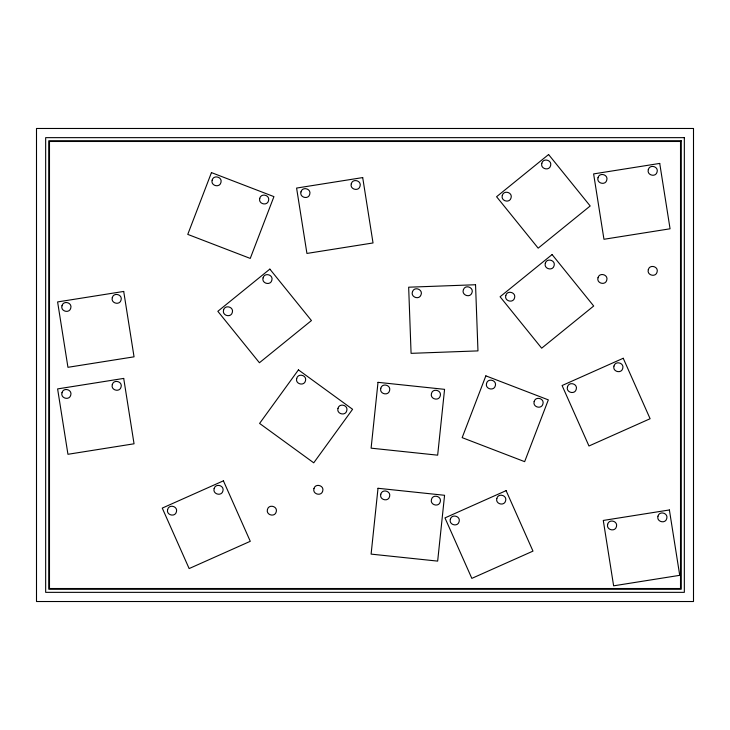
<?xml version="1.0" encoding="UTF-8"?>
<svg xmlns="http://www.w3.org/2000/svg" width="730" height="730" viewBox="0 0 730 730"><rect width="100%" height="100%" fill="white"/><g stroke="black" fill="none" stroke-linecap="round" stroke-linejoin="round"><path stroke-width="1.09" d="M378.012 382.337L371.105 448.165L437.662 455.173L444.57 389.346L378.012 382.337M378.012 488.279L371.105 554.116L437.662 561.114L444.57 495.287L378.012 488.279M61.977 305.77C60.243 311.363 69.469 313.836 70.773 308.124C72.498 302.53 63.273 300.048 61.977 305.77M61.977 392.74C60.243 398.334 69.469 400.816 70.773 395.103C72.498 389.51 63.273 387.028 61.977 392.74M112.283 297.676C110.549 303.269 119.775 305.751 121.071 300.039C122.804 294.445 113.579 291.963 112.283 297.676M112.283 384.655C110.549 390.249 119.775 392.731 121.071 387.019C122.804 381.425 113.579 378.943 112.283 384.655M167.635 509.485C165.902 515.079 175.127 517.561 176.423 511.849C178.156 506.255 168.931 503.773 167.635 509.485M212.147 180.155C210.413 185.749 219.639 188.231 220.944 182.509C222.668 176.915 213.443 174.443 212.147 180.155M223.544 310.077C221.811 315.67 231.036 318.152 232.332 312.431C234.065 306.837 224.84 304.355 223.544 310.077M214.127 488.635C212.403 494.228 221.628 496.71 222.924 490.998C224.657 485.404 215.432 482.922 214.127 488.635M259.752 198.341C258.018 203.935 267.244 206.417 268.54 200.704C270.273 195.111 261.048 192.629 259.752 198.341M263.065 277.884C261.34 283.477 270.565 285.95 271.861 280.238C273.595 274.644 264.37 272.162 263.065 277.884M300.961 191.899C299.236 197.492 308.462 199.974 309.757 194.253C311.491 188.659 302.266 186.186 300.961 191.899M267.445 509.485C265.711 515.079 274.936 517.561 276.232 511.849C277.966 506.255 268.74 503.773 267.445 509.485M296.699 378.45C294.966 384.044 304.191 386.526 305.487 380.814C307.221 375.22 297.995 372.738 296.699 378.45M351.267 183.814C349.542 189.408 358.759 191.88 360.063 186.168C361.788 180.575 352.563 178.093 351.267 183.814M313.946 488.635C312.212 494.228 321.437 496.71 322.733 490.998C324.467 485.404 315.241 482.922 313.946 488.635M337.981 408.362C336.247 413.956 345.473 416.438 346.768 410.725C348.502 405.132 339.277 402.65 337.981 408.362M380.786 388.278C379.062 393.871 388.287 396.353 389.583 390.632C391.316 385.038 382.091 382.556 380.786 388.278M380.786 494.219C379.062 499.813 388.287 502.295 389.583 496.583C391.316 490.98 382.091 488.507 380.786 494.219M431.466 393.507C429.742 399.1 438.967 401.582 440.263 395.861C441.997 390.267 432.771 387.794 431.466 393.507M431.466 499.448C429.742 505.041 438.967 507.523 440.263 501.811C441.997 496.217 432.771 493.736 431.466 499.448M450.328 519.295C448.603 524.888 457.82 527.37 459.124 521.658C460.849 516.064 451.624 513.582 450.328 519.295M502.286 195.494C500.552 201.088 509.777 203.561 511.073 197.848C512.807 192.255 503.581 189.773 502.286 195.494M486.545 383.405C484.811 388.999 494.037 391.472 495.341 385.759C497.066 380.166 487.841 377.684 486.545 383.405M505.79 295.522C504.056 301.116 513.281 303.598 514.577 297.886C516.311 292.292 507.085 289.81 505.79 295.522M496.829 498.444C495.095 504.038 504.32 506.52 505.625 500.807C507.35 495.214 498.125 492.732 496.829 498.444M541.815 163.292C540.081 168.895 549.307 171.368 550.602 165.655C552.336 160.062 543.111 157.58 541.815 163.292M545.31 263.329C543.585 268.923 552.811 271.405 554.106 265.693C555.84 260.09 546.615 257.617 545.31 263.329M534.15 401.591C532.416 407.185 541.642 409.667 542.938 403.945C544.671 398.352 535.446 395.879 534.15 401.591M567.456 386.918C565.723 392.512 574.948 394.994 576.253 389.273C577.977 383.679 568.752 381.197 567.456 386.918M597.998 177.737C596.264 183.33 605.489 185.812 606.785 180.1C608.519 174.507 599.293 172.025 597.998 177.737M597.998 277.765C596.264 283.368 605.489 285.841 606.785 280.128C608.519 274.535 599.293 272.053 597.998 277.765M613.957 366.068C612.224 371.661 621.449 374.134 622.745 368.422C624.479 362.828 615.253 360.346 613.957 366.068M648.304 169.652C646.57 175.246 655.795 177.728 657.091 172.006C658.825 166.413 649.6 163.94 648.304 169.652M607.661 524.277C605.927 529.87 615.153 532.352 616.448 526.64C618.182 521.047 608.957 518.565 607.661 524.277M648.304 269.68C646.57 275.274 655.795 277.756 657.091 272.044C658.825 266.45 649.6 263.968 648.304 269.68M657.967 516.192C656.233 521.786 665.459 524.268 666.755 518.555C668.488 512.962 659.263 510.48 657.967 516.192M412.541 291.535C410.151 296.882 419.011 300.45 420.991 294.938C423.382 289.591 414.521 286.014 412.541 291.535M463.45 289.564C461.059 294.902 469.919 298.479 471.899 292.958C474.29 287.62 465.43 284.043 463.45 289.564M211.454 172.599L187.765 234.394L250.253 258.42L273.933 196.625L211.454 172.599M485.852 375.85L462.163 437.644L524.651 461.661L548.33 399.876L485.852 375.85M298.433 369.882L259.588 423.427L313.736 462.829L352.581 409.284L298.433 369.882M269.854 269.115L217.841 311.309L259.424 362.746L311.445 320.561L269.854 269.115M548.595 154.532L496.583 196.726L538.174 248.163L590.187 205.979L548.595 154.532M552.099 254.569L500.086 296.754L541.669 348.192L593.691 306.007L552.099 254.569M223.407 480.833L162.261 508.098L189.143 568.57L250.28 541.304L223.407 480.833M623.228 358.266L562.082 385.531L588.964 445.993L650.111 418.728L623.228 358.266M506.1 490.642L444.962 517.908L471.836 578.379L532.982 551.114L506.1 490.642M362.701 177.582L296.59 188.066L306.928 253.438L373.03 242.953L362.701 177.582M659.728 163.42L593.618 173.904L603.956 239.276L670.067 228.791L659.728 163.42M123.708 291.443L57.606 301.928L67.945 367.309L134.046 356.824L123.708 291.443M123.708 378.423L57.606 388.907L67.945 454.288L134.046 443.794L123.708 378.423M669.392 509.96L603.281 520.444L613.62 585.825L679.73 575.331L669.392 509.96M475.54 284.746L408.663 287.2L411.081 353.347L477.967 350.893L475.54 284.746M693.5 128.48L36.5 128.48L36.5 601.52L693.5 601.52L693.5 128.48M684.339 137.651L45.661 137.651L45.661 592.349L684.339 592.349L684.339 137.651M681.218 140.78L48.782 140.78L48.782 589.22L681.218 589.22L681.218 140.78M680.515 141.483L49.485 141.483L49.485 588.517L680.515 588.517L680.515 141.483"/></g></svg>
